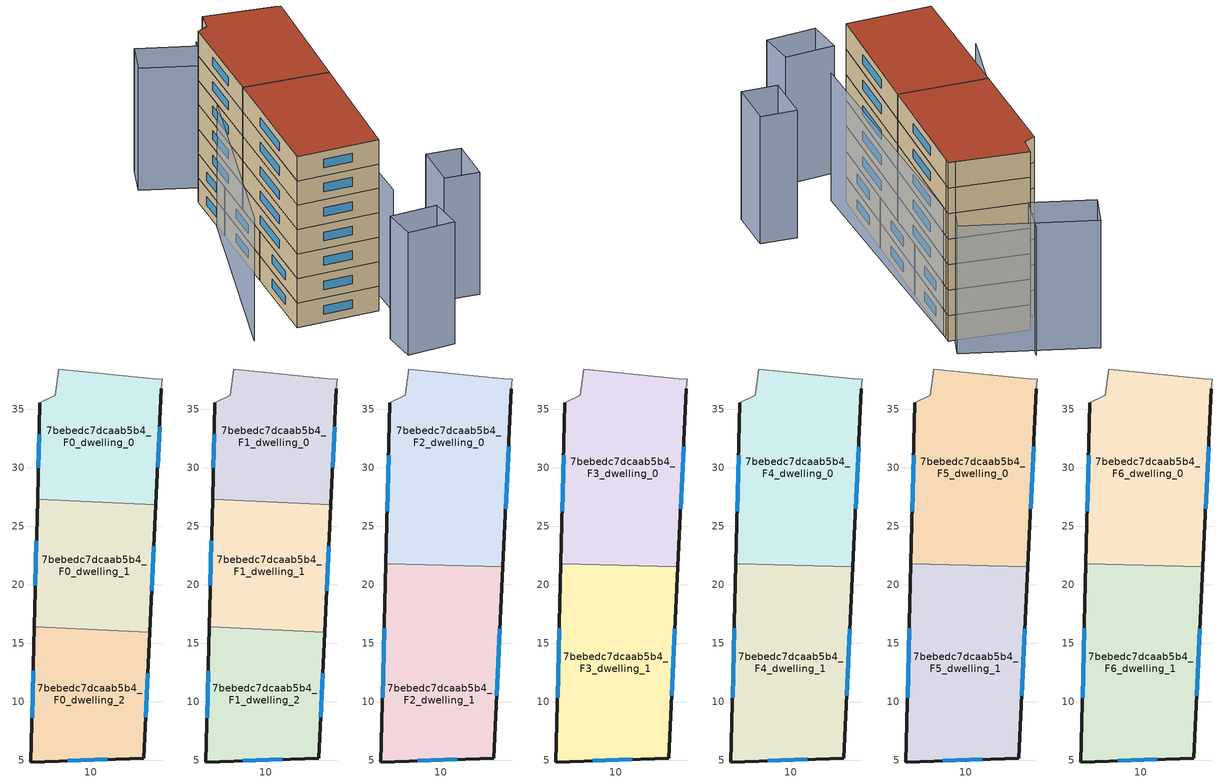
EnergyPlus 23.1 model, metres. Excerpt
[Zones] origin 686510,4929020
7bebedc7dcaab5b4_F0_dwelling_0
 floor ground (EU_floor_Construction): 16.08,37.55 16.02,36.73 15.55,26.82 5.43,27.31 5.64,35.52 6.94,36.16 7.26,38.42 15.34,37.61 z0
 wall outside (EU_wall_Construction): 5.64,35.52 5.43,27.31 / 15.55,26.82 16.02,36.73 z0:3
 wall to 7bebedc7dcaab5b4_F0_dwelling_1 (EU_wall_Construction): 5.43,27.31 15.55,26.82 z0:3
 wall adiabatic (EU_wall_Construction): 16.02,36.73 16.08,37.55 15.34,37.61 7.26,38.42 6.94,36.16 5.64,35.52 z0:3
 window (EU_Window_Construction): 5.57,32.85 5.5,29.98 / 15.7,30.04 15.86,33.5 z0.98:2.02
7bebedc7dcaab5b4_F0_dwelling_1
 floor ground (EU_floor_Construction): 15.55,26.82 15.03,15.94 5.16,16.41 5.43,27.31 z0
 wall outside (EU_wall_Construction): 15.03,15.94 15.55,26.82 / 5.43,27.31 5.16,16.41 z0:3
 wall to 7bebedc7dcaab5b4_F0_dwelling_2 (EU_wall_Construction): 5.16,16.41 15.03,15.94 z0:3
 window (EU_Window_Construction): 15.2,19.48 15.38,23.28 / 5.34,23.76 5.25,19.96 z0.98:2.02
7bebedc7dcaab5b4_F0_dwelling_2
 floor ground (EU_floor_Construction): 15.03,15.94 14.52,5.18 4.87,4.84 5.16,16.41 z0
 wall outside (EU_wall_Construction): 5.16,16.41 4.87,4.84 14.52,5.18 15.03,15.94 z0:3
 window (EU_Window_Construction): 14.68,8.68 14.86,12.44 / 8,4.95 11.38,5.07 / 5.06,12.65 4.96,8.6 z0.98:2.02
7bebedc7dcaab5b4_F1_dwelling_0
 floor to 7bebedc7dcaab5b4_F0_dwelling_0 (EU_floor_Construction): 16.08,37.55 16.02,36.73 15.55,26.82 5.43,27.31 5.64,35.52 6.94,36.16 7.26,38.42 15.34,37.61 z3
 wall outside (EU_wall_Construction): 5.64,35.52 5.43,27.31 / 15.55,26.82 16.02,36.73 z3:6
 wall to 7bebedc7dcaab5b4_F1_dwelling_1 (EU_wall_Construction): 5.43,27.31 15.55,26.82 z3:6
 wall adiabatic (EU_wall_Construction): 16.02,36.73 16.08,37.55 15.34,37.61 7.26,38.42 6.94,36.16 5.64,35.52 z3:6
 window (EU_Window_Construction): 5.57,32.85 5.5,29.98 / 15.7,30.04 15.86,33.5 z3.98:5.02
7bebedc7dcaab5b4_F1_dwelling_1
 floor to 7bebedc7dcaab5b4_F0_dwelling_1 (EU_floor_Construction): 15.55,26.82 15.03,15.94 5.16,16.41 5.43,27.31 z3
 wall outside (EU_wall_Construction): 15.03,15.94 15.55,26.82 / 5.43,27.31 5.16,16.41 z3:6
 wall to 7bebedc7dcaab5b4_F1_dwelling_2 (EU_wall_Construction): 5.16,16.41 15.03,15.94 z3:6
 window (EU_Window_Construction): 15.2,19.48 15.38,23.28 / 5.34,23.76 5.25,19.96 z3.98:5.02
7bebedc7dcaab5b4_F1_dwelling_2
 floor to 7bebedc7dcaab5b4_F0_dwelling_2 (EU_floor_Construction): 15.03,15.94 14.52,5.18 4.87,4.84 5.16,16.41 z3
 wall outside (EU_wall_Construction): 5.16,16.41 4.87,4.84 14.52,5.18 15.03,15.94 z3:6
 window (EU_Window_Construction): 14.68,8.68 14.86,12.44 / 8,4.95 11.38,5.07 / 5.06,12.65 4.96,8.6 z3.98:5.02
7bebedc7dcaab5b4_F2_dwelling_0
 floor to 7bebedc7dcaab5b4_F1_dwelling_0 (EU_floor_Construction): 16.08,37.55 16.02,36.73 15.55,26.82 5.43,27.31 5.64,35.52 6.94,36.16 7.26,38.42 15.34,37.61 z6
 floor to 7bebedc7dcaab5b4_F1_dwelling_1 (EU_floor_Construction): 15.55,26.82 15.29,21.52 5.29,21.78 5.43,27.31 z6
 wall outside (EU_wall_Construction): 5.64,35.52 5.29,21.78 / 15.29,21.52 16.02,36.73 z6:9
 wall to 7bebedc7dcaab5b4_F2_dwelling_1 (EU_wall_Construction): 5.29,21.78 15.29,21.52 z6:9
 wall adiabatic (EU_wall_Construction): 16.02,36.73 16.08,37.55 15.34,37.61 7.26,38.42 6.94,36.16 5.64,35.52 z6:9
 window (EU_Window_Construction): 5.52,31.05 5.4,26.25 / 15.53,26.47 15.78,31.78 z6.98:8.02
7bebedc7dcaab5b4_F2_dwelling_1
 floor to 7bebedc7dcaab5b4_F1_dwelling_1 (EU_floor_Construction): 15.29,21.52 15.03,15.94 5.16,16.41 5.29,21.78 z6
 floor to 7bebedc7dcaab5b4_F1_dwelling_2 (EU_floor_Construction): 15.03,15.94 14.52,5.18 4.87,4.84 5.16,16.41 z6
 wall outside (EU_wall_Construction): 5.29,21.78 4.87,4.84 14.52,5.18 15.29,21.52 z6:9
 window (EU_Window_Construction): 14.77,10.49 15.04,16.21 / 8,4.95 11.38,5.07 / 5.15,16.27 5.01,10.35 z6.98:8.02
7bebedc7dcaab5b4_F3_dwelling_0
 floor to 7bebedc7dcaab5b4_F2_dwelling_0 (EU_floor_Construction): 16.08,37.55 16.02,36.73 15.29,21.52 5.29,21.78 5.64,35.52 6.94,36.16 7.26,38.42 15.34,37.61 z9
 wall outside (EU_wall_Construction): 5.64,35.52 5.29,21.78 / 15.29,21.52 16.02,36.73 z9:12
 wall to 7bebedc7dcaab5b4_F3_dwelling_1 (EU_wall_Construction): 5.29,21.78 15.29,21.52 z9:12
 wall adiabatic (EU_wall_Construction): 16.02,36.73 16.08,37.55 15.34,37.61 7.26,38.42 6.94,36.16 5.64,35.52 z9:12
 window (EU_Window_Construction): 5.52,31.05 5.4,26.25 / 15.53,26.47 15.78,31.78 z9.98:11.02
7bebedc7dcaab5b4_F3_dwelling_1
 floor to 7bebedc7dcaab5b4_F2_dwelling_1 (EU_floor_Construction): 15.29,21.52 14.52,5.18 4.87,4.84 5.29,21.78 z9
 wall outside (EU_wall_Construction): 5.29,21.78 4.87,4.84 14.52,5.18 15.29,21.52 z9:12
 window (EU_Window_Construction): 14.77,10.49 15.04,16.21 / 8,4.95 11.38,5.07 / 5.15,16.27 5.01,10.35 z9.98:11.02
7bebedc7dcaab5b4_F4_dwelling_0
 floor to 7bebedc7dcaab5b4_F3_dwelling_0 (EU_floor_Construction): 16.08,37.55 16.02,36.73 15.29,21.52 5.29,21.78 5.64,35.52 6.94,36.16 7.26,38.42 15.34,37.61 z12
 wall outside (EU_wall_Construction): 5.64,35.52 5.29,21.78 / 15.29,21.52 16.02,36.73 z12:15
 wall to 7bebedc7dcaab5b4_F4_dwelling_1 (EU_wall_Construction): 5.29,21.78 15.29,21.52 z12:15
 wall adiabatic (EU_wall_Construction): 16.02,36.73 16.08,37.55 15.34,37.61 7.26,38.42 6.94,36.16 5.64,35.52 z12:15
 window (EU_Window_Construction): 5.52,31.05 5.4,26.25 / 15.53,26.47 15.78,31.78 z12.98:14.02
7bebedc7dcaab5b4_F4_dwelling_1
 floor to 7bebedc7dcaab5b4_F3_dwelling_1 (EU_floor_Construction): 15.29,21.52 14.52,5.18 4.87,4.84 5.29,21.78 z12
 wall outside (EU_wall_Construction): 5.29,21.78 4.87,4.84 14.52,5.18 15.29,21.52 z12:15
 window (EU_Window_Construction): 14.77,10.49 15.04,16.21 / 8,4.95 11.38,5.07 / 5.15,16.27 5.01,10.35 z12.98:14.02
7bebedc7dcaab5b4_F5_dwelling_0
 floor to 7bebedc7dcaab5b4_F4_dwelling_0 (EU_floor_Construction): 16.08,37.55 16.02,36.73 15.29,21.52 5.29,21.78 5.64,35.52 6.94,36.16 7.26,38.42 15.34,37.61 z15
 wall outside (EU_wall_Construction): 5.64,35.52 5.29,21.78 / 15.29,21.52 16.02,36.73 z15:18
 wall to 7bebedc7dcaab5b4_F5_dwelling_1 (EU_wall_Construction): 5.29,21.78 15.29,21.52 z15:18
 wall adiabatic (EU_wall_Construction): 16.02,36.73 16.08,37.55 15.34,37.61 7.26,38.42 6.94,36.16 5.64,35.52 z15:18
 window (EU_Window_Construction): 5.52,31.05 5.4,26.25 / 15.53,26.47 15.78,31.78 z15.98:17.02
7bebedc7dcaab5b4_F5_dwelling_1
 floor to 7bebedc7dcaab5b4_F4_dwelling_1 (EU_floor_Construction): 15.29,21.52 14.52,5.18 4.87,4.84 5.29,21.78 z15
 wall outside (EU_wall_Construction): 5.29,21.78 4.87,4.84 14.52,5.18 15.29,21.52 z15:18
 window (EU_Window_Construction): 14.77,10.49 15.04,16.21 / 8,4.95 11.38,5.07 / 5.15,16.27 5.01,10.35 z15.98:17.02
7bebedc7dcaab5b4_F6_dwelling_0
 floor to 7bebedc7dcaab5b4_F5_dwelling_0 (EU_floor_Construction): 16.08,37.55 16.02,36.73 15.29,21.52 5.29,21.78 5.64,35.52 6.94,36.16 7.26,38.42 15.34,37.61 z18
 wall outside (EU_wall_Construction): 5.64,35.52 5.29,21.78 / 15.29,21.52 16.02,36.73 z18:21
 wall to 7bebedc7dcaab5b4_F6_dwelling_1 (EU_wall_Construction): 5.29,21.78 15.29,21.52 z18:21
 wall adiabatic (EU_wall_Construction): 16.02,36.73 16.08,37.55 15.34,37.61 7.26,38.42 6.94,36.16 5.64,35.52 z18:21
 window (EU_Window_Construction): 5.52,31.05 5.4,26.25 / 15.53,26.47 15.78,31.78 z18.98:20.02
 roof outside (EU_roof_Construction): 15.29,21.52 16.02,36.73 16.08,37.55 15.34,37.61 7.26,38.42 6.94,36.16 5.64,35.52 5.29,21.78 z21
7bebedc7dcaab5b4_F6_dwelling_1
 floor to 7bebedc7dcaab5b4_F5_dwelling_1 (EU_floor_Construction): 15.29,21.52 14.52,5.18 4.87,4.84 5.29,21.78 z18
 wall outside (EU_wall_Construction): 5.29,21.78 4.87,4.84 14.52,5.18 15.29,21.52 z18:21
 window (EU_Window_Construction): 14.77,10.49 15.04,16.21 / 8,4.95 11.38,5.07 / 5.15,16.27 5.01,10.35 z18.98:20.02
 roof outside (EU_roof_Construction): 14.52,5.18 15.29,21.52 5.29,21.78 4.87,4.84 z21
shading: 15.86,4.31 16.02,37.55 / 8.7,43.76 -0.53,3.82 / 13.7,-5.45 13.31,-1.23 / 13.31,-1.23 18.94,-0.71 / 18.94,-0.71 19.33,-4.93 / 19.33,-4.93 13.7,-5.45 / 26.03,4.6 21.99,4.72 / 21.99,4.72 22.17,10.54 / 22.17,10.54 26.21,10.42 / 26.21,10.42 26.03,4.6 / 1.9,44.78 16.2,40.44 / 16.2,40.44 14.88,36.1 / 14.88,36.1 0.59,40.45 / 0.59,40.45 1.9,44.78 z0:15
[Building]
EU S2 Campaign: North Axis=0; Terrain=City; Solar Distribution=FullExterior
[Site:Location]
Bologna: Latitude=44.5; Longitude=11.25; Time Zone=1; Elevation=37
[SizingPeriod:WeatherFileDays]
AnnualSizingPeriod: Begin Month=1; Begin Day of Month=1; End Month=12; End Day of Month=31; Day of Week for Start Day=Monday; Use Weather File Daylight Saving Period=No; Use Weather File Rain and Snow Indicators=No
[MATERIAL]
EU_InternalMass_Material: Roughness=MediumRough; Thickness=0.1; Conductivity=1; Density=1800; Specific Heat=900; Thermal Absorptance=0.9; Solar Absorptance=0.7; Visible Absorptance=0.7
[MATERIAL:NOMASS] Roughness=MediumRough; Thermal Absorptance=0.9; Solar Absorptance=0.7; Visible Absorptance=0.7
Name | Thermal Resistance
EU_wall_NoMass | 0.905828
EU_roof_NoMass | 0.37593
EU_floor_NoMass | 0.67114
[WINDOWMATERIAL:SIMPLEGLAZINGSYSTEM]
EU_Window_SimpleGlazing: UFactor=4.52486; Solar Heat Gain Coefficient=0.85; Visible Transmittance=0.85
[CONSTRUCTION]
EU_wall_Construction: EU_wall_NoMass
EU_roof_Construction: EU_roof_NoMass
EU_floor_Construction: EU_floor_NoMass
EU_InternalMass_Construction: EU_InternalMass_Material
EU_Window_Construction: EU_Window_SimpleGlazing
[ZONE] Type=1; Multiplier=1; Ceiling Height=autocalculate; Floor Area=autocalculate; Part of Total Floor Area=Yes
Name | Volume
7bebedc7dcaab5b4_F0_dwelling_0; 7bebedc7dcaab5b4_F1_dwelling_0 | 327.009
7bebedc7dcaab5b4_F2_dwelling_0; 7bebedc7dcaab5b4_F3_dwelling_0; 7bebedc7dcaab5b4_F4_dwelling_0; 7bebedc7dcaab5b4_F5_dwelling_0; 7bebedc7dcaab5b4_F6_dwelling_0 | 490.52
7bebedc7dcaab5b4_F0_dwelling_1; 7bebedc7dcaab5b4_F1_dwelling_1 | 327.013
7bebedc7dcaab5b4_F2_dwelling_1; 7bebedc7dcaab5b4_F3_dwelling_1; 7bebedc7dcaab5b4_F4_dwelling_1; 7bebedc7dcaab5b4_F5_dwelling_1; 7bebedc7dcaab5b4_F6_dwelling_1 | 490.516
7bebedc7dcaab5b4_F0_dwelling_2; 7bebedc7dcaab5b4_F1_dwelling_2 | 327.022
[INTERNALMASS] Construction=EU_InternalMass_Construction
Name | Zone or ZoneList | Surface Area
7bebedc7dcaab5b4_F0_dwelling_0_EU_InternalMass | 7bebedc7dcaab5b4_F0_dwelling_0 | 109.003
7bebedc7dcaab5b4_F0_dwelling_1_EU_InternalMass | 7bebedc7dcaab5b4_F0_dwelling_1 | 109.005
7bebedc7dcaab5b4_F0_dwelling_2_EU_InternalMass | 7bebedc7dcaab5b4_F0_dwelling_2 | 109.007
7bebedc7dcaab5b4_F1_dwelling_0_EU_InternalMass | 7bebedc7dcaab5b4_F1_dwelling_0 | 109.003
7bebedc7dcaab5b4_F1_dwelling_1_EU_InternalMass | 7bebedc7dcaab5b4_F1_dwelling_1 | 109.005
7bebedc7dcaab5b4_F1_dwelling_2_EU_InternalMass | 7bebedc7dcaab5b4_F1_dwelling_2 | 109.007
7bebedc7dcaab5b4_F2_dwelling_0_EU_InternalMass | 7bebedc7dcaab5b4_F2_dwelling_0 | 163.507
7bebedc7dcaab5b4_F2_dwelling_1_EU_InternalMass | 7bebedc7dcaab5b4_F2_dwelling_1 | 163.505
7bebedc7dcaab5b4_F3_dwelling_0_EU_InternalMass | 7bebedc7dcaab5b4_F3_dwelling_0 | 163.507
7bebedc7dcaab5b4_F3_dwelling_1_EU_InternalMass | 7bebedc7dcaab5b4_F3_dwelling_1 | 163.505
7bebedc7dcaab5b4_F4_dwelling_0_EU_InternalMass | 7bebedc7dcaab5b4_F4_dwelling_0 | 163.507
7bebedc7dcaab5b4_F4_dwelling_1_EU_InternalMass | 7bebedc7dcaab5b4_F4_dwelling_1 | 163.505
7bebedc7dcaab5b4_F5_dwelling_0_EU_InternalMass | 7bebedc7dcaab5b4_F5_dwelling_0 | 163.507
7bebedc7dcaab5b4_F5_dwelling_1_EU_InternalMass | 7bebedc7dcaab5b4_F5_dwelling_1 | 163.505
7bebedc7dcaab5b4_F6_dwelling_0_EU_InternalMass | 7bebedc7dcaab5b4_F6_dwelling_0 | 163.507
7bebedc7dcaab5b4_F6_dwelling_1_EU_InternalMass | 7bebedc7dcaab5b4_F6_dwelling_1 | 163.505
[OTHEREQUIPMENT] Fuel Type=Electricity; Design Level Calculation Method=Watts/Area; Power per Zone Floor Area=1; Fraction Latent=0; Fraction Radiant=0; Fraction Lost=0; Carbon Dioxide Generation Rate=0; EndUse Subcategory=EU_Step8_InternalGains
Name | Zone or ZoneList or Space or SpaceList | Schedule
EU_Step8_InternalGain_7bebedc7dcaab5b4_F0_dwelling_0_f000 | 7bebedc7dcaab5b4_F0_dwelling_0 | EU_Step8_GainSchedule_7bebedc7dcaab5b4_F0_dwelling_0_f000
EU_Step8_InternalGain_7bebedc7dcaab5b4_F0_dwelling_1_f000 | 7bebedc7dcaab5b4_F0_dwelling_1 | EU_Step8_GainSchedule_7bebedc7dcaab5b4_F0_dwelling_1_f000
EU_Step8_InternalGain_7bebedc7dcaab5b4_F0_dwelling_2_f000 | 7bebedc7dcaab5b4_F0_dwelling_2 | EU_Step8_GainSchedule_7bebedc7dcaab5b4_F0_dwelling_2_f000
EU_Step8_InternalGain_7bebedc7dcaab5b4_F1_dwelling_0_f000 | 7bebedc7dcaab5b4_F1_dwelling_0 | EU_Step8_GainSchedule_7bebedc7dcaab5b4_F1_dwelling_0_f000
EU_Step8_InternalGain_7bebedc7dcaab5b4_F1_dwelling_1_f000 | 7bebedc7dcaab5b4_F1_dwelling_1 | EU_Step8_GainSchedule_7bebedc7dcaab5b4_F1_dwelling_1_f000
EU_Step8_InternalGain_7bebedc7dcaab5b4_F1_dwelling_2_f000 | 7bebedc7dcaab5b4_F1_dwelling_2 | EU_Step8_GainSchedule_7bebedc7dcaab5b4_F1_dwelling_2_f000
EU_Step8_InternalGain_7bebedc7dcaab5b4_F2_dwelling_0_f000 | 7bebedc7dcaab5b4_F2_dwelling_0 | EU_Step8_GainSchedule_7bebedc7dcaab5b4_F2_dwelling_0_f000
EU_Step8_InternalGain_7bebedc7dcaab5b4_F2_dwelling_1_f000 | 7bebedc7dcaab5b4_F2_dwelling_1 | EU_Step8_GainSchedule_7bebedc7dcaab5b4_F2_dwelling_1_f000
EU_Step8_InternalGain_7bebedc7dcaab5b4_F3_dwelling_0_f000 | 7bebedc7dcaab5b4_F3_dwelling_0 | EU_Step8_GainSchedule_7bebedc7dcaab5b4_F3_dwelling_0_f000
EU_Step8_InternalGain_7bebedc7dcaab5b4_F3_dwelling_1_f000 | 7bebedc7dcaab5b4_F3_dwelling_1 | EU_Step8_GainSchedule_7bebedc7dcaab5b4_F3_dwelling_1_f000
EU_Step8_InternalGain_7bebedc7dcaab5b4_F4_dwelling_0_f000 | 7bebedc7dcaab5b4_F4_dwelling_0 | EU_Step8_GainSchedule_7bebedc7dcaab5b4_F4_dwelling_0_f000
EU_Step8_InternalGain_7bebedc7dcaab5b4_F4_dwelling_1_f000 | 7bebedc7dcaab5b4_F4_dwelling_1 | EU_Step8_GainSchedule_7bebedc7dcaab5b4_F4_dwelling_1_f000
EU_Step8_InternalGain_7bebedc7dcaab5b4_F5_dwelling_0_f000 | 7bebedc7dcaab5b4_F5_dwelling_0 | EU_Step8_GainSchedule_7bebedc7dcaab5b4_F5_dwelling_0_f000
EU_Step8_InternalGain_7bebedc7dcaab5b4_F5_dwelling_1_f000 | 7bebedc7dcaab5b4_F5_dwelling_1 | EU_Step8_GainSchedule_7bebedc7dcaab5b4_F5_dwelling_1_f000
EU_Step8_InternalGain_7bebedc7dcaab5b4_F6_dwelling_0_f000 | 7bebedc7dcaab5b4_F6_dwelling_0 | EU_Step8_GainSchedule_7bebedc7dcaab5b4_F6_dwelling_0_f000
EU_Step8_InternalGain_7bebedc7dcaab5b4_F6_dwelling_1_f000 | 7bebedc7dcaab5b4_F6_dwelling_1 | EU_Step8_GainSchedule_7bebedc7dcaab5b4_F6_dwelling_1_f000
[ZONEVENTILATION:DESIGNFLOWRATE] Schedule=EU_AlwaysOn; Design Flow Rate Calculation Method=AirChanges/Hour; Air Changes per Hour=0.73129; Ventilation Type=Natural; Fan Pressure Rise=0; Fan Total Efficiency=1; Constant Term Coefficient=1; Temperature Term Coefficient=0; Velocity Term Coefficient=0; Velocity Squared Term Coefficient=0; Minimum Indoor Temperature=-100; Maximum Indoor Temperature=100; Delta Temperature=-100; Minimum Outdoor Temperature=-100; Maximum Outdoor Temperature=100; Maximum Wind Speed=40
Name | Zone or ZoneList or Space or SpaceList
EU_ConstantAir_7bebedc7dcaab5b4_F0_dwelling_0 | 7bebedc7dcaab5b4_F0_dwelling_0
EU_ConstantAir_7bebedc7dcaab5b4_F0_dwelling_1 | 7bebedc7dcaab5b4_F0_dwelling_1
EU_ConstantAir_7bebedc7dcaab5b4_F0_dwelling_2 | 7bebedc7dcaab5b4_F0_dwelling_2
EU_ConstantAir_7bebedc7dcaab5b4_F1_dwelling_0 | 7bebedc7dcaab5b4_F1_dwelling_0
EU_ConstantAir_7bebedc7dcaab5b4_F1_dwelling_1 | 7bebedc7dcaab5b4_F1_dwelling_1
EU_ConstantAir_7bebedc7dcaab5b4_F1_dwelling_2 | 7bebedc7dcaab5b4_F1_dwelling_2
EU_ConstantAir_7bebedc7dcaab5b4_F2_dwelling_0 | 7bebedc7dcaab5b4_F2_dwelling_0
EU_ConstantAir_7bebedc7dcaab5b4_F2_dwelling_1 | 7bebedc7dcaab5b4_F2_dwelling_1
EU_ConstantAir_7bebedc7dcaab5b4_F3_dwelling_0 | 7bebedc7dcaab5b4_F3_dwelling_0
EU_ConstantAir_7bebedc7dcaab5b4_F3_dwelling_1 | 7bebedc7dcaab5b4_F3_dwelling_1
EU_ConstantAir_7bebedc7dcaab5b4_F4_dwelling_0 | 7bebedc7dcaab5b4_F4_dwelling_0
EU_ConstantAir_7bebedc7dcaab5b4_F4_dwelling_1 | 7bebedc7dcaab5b4_F4_dwelling_1
EU_ConstantAir_7bebedc7dcaab5b4_F5_dwelling_0 | 7bebedc7dcaab5b4_F5_dwelling_0
EU_ConstantAir_7bebedc7dcaab5b4_F5_dwelling_1 | 7bebedc7dcaab5b4_F5_dwelling_1
EU_ConstantAir_7bebedc7dcaab5b4_F6_dwelling_0 | 7bebedc7dcaab5b4_F6_dwelling_0
EU_ConstantAir_7bebedc7dcaab5b4_F6_dwelling_1 | 7bebedc7dcaab5b4_F6_dwelling_1
[HVACTEMPLATE:THERMOSTAT] Constant Heating Setpoint=20; Constant Cooling Setpoint=50
EU_HeatOnly_7bebedc7dcaab5b4_F0_dwelling_0; EU_HeatOnly_7bebedc7dcaab5b4_F0_dwelling_1; EU_HeatOnly_7bebedc7dcaab5b4_F0_dwelling_2; EU_HeatOnly_7bebedc7dcaab5b4_F1_dwelling_0; EU_HeatOnly_7bebedc7dcaab5b4_F1_dwelling_1; EU_HeatOnly_7bebedc7dcaab5b4_F1_dwelling_2; EU_HeatOnly_7bebedc7dcaab5b4_F2_dwelling_0; EU_HeatOnly_7bebedc7dcaab5b4_F2_dwelling_1; EU_HeatOnly_7bebedc7dcaab5b4_F3_dwelling_0; EU_HeatOnly_7bebedc7dcaab5b4_F3_dwelling_1; EU_HeatOnly_7bebedc7dcaab5b4_F4_dwelling_0; EU_HeatOnly_7bebedc7dcaab5b4_F4_dwelling_1; EU_HeatOnly_7bebedc7dcaab5b4_F5_dwelling_0; EU_HeatOnly_7bebedc7dcaab5b4_F5_dwelling_1; EU_HeatOnly_7bebedc7dcaab5b4_F6_dwelling_0; EU_HeatOnly_7bebedc7dcaab5b4_F6_dwelling_1
[HVACTEMPLATE:ZONE:IDEALLOADSAIRSYSTEM] System Availability Schedule=EU_AlwaysOn; Maximum Heating Supply Air Temperature=50; Minimum Cooling Supply Air Temperature=13; Maximum Heating Supply Air Humidity Ratio=0.0156; Minimum Cooling Supply Air Humidity Ratio=0.0077; Heating Limit=NoLimit; Cooling Limit=NoLimit; Heating Availability Schedule=EU_AlwaysOn; Cooling Availability Schedule=EU_CoolingOff; Dehumidification Control Type=ConstantSensibleHeatRatio; Cooling Sensible Heat Ratio=0.7; Dehumidification Setpoint=60; Humidification Control Type=None; Humidification Setpoint=30; Outdoor Air Method=None; Outdoor Air Flow Rate per Person=0.00944; Outdoor Air Flow Rate per Zone Floor Area=0; Outdoor Air Flow Rate per Zone=0; Demand Controlled Ventilation Type=None; Outdoor Air Economizer Type=NoEconomizer; Heat Recovery Type=None; Sensible Heat Recovery Effectiveness=0.7; Latent Heat Recovery Effectiveness=0.65
Name | Template Thermostat
7bebedc7dcaab5b4_F0_dwelling_0 | EU_HeatOnly_7bebedc7dcaab5b4_F0_dwelling_0
7bebedc7dcaab5b4_F0_dwelling_1 | EU_HeatOnly_7bebedc7dcaab5b4_F0_dwelling_1
7bebedc7dcaab5b4_F0_dwelling_2 | EU_HeatOnly_7bebedc7dcaab5b4_F0_dwelling_2
7bebedc7dcaab5b4_F1_dwelling_0 | EU_HeatOnly_7bebedc7dcaab5b4_F1_dwelling_0
7bebedc7dcaab5b4_F1_dwelling_1 | EU_HeatOnly_7bebedc7dcaab5b4_F1_dwelling_1
7bebedc7dcaab5b4_F1_dwelling_2 | EU_HeatOnly_7bebedc7dcaab5b4_F1_dwelling_2
7bebedc7dcaab5b4_F2_dwelling_0 | EU_HeatOnly_7bebedc7dcaab5b4_F2_dwelling_0
7bebedc7dcaab5b4_F2_dwelling_1 | EU_HeatOnly_7bebedc7dcaab5b4_F2_dwelling_1
7bebedc7dcaab5b4_F3_dwelling_0 | EU_HeatOnly_7bebedc7dcaab5b4_F3_dwelling_0
7bebedc7dcaab5b4_F3_dwelling_1 | EU_HeatOnly_7bebedc7dcaab5b4_F3_dwelling_1
7bebedc7dcaab5b4_F4_dwelling_0 | EU_HeatOnly_7bebedc7dcaab5b4_F4_dwelling_0
7bebedc7dcaab5b4_F4_dwelling_1 | EU_HeatOnly_7bebedc7dcaab5b4_F4_dwelling_1
7bebedc7dcaab5b4_F5_dwelling_0 | EU_HeatOnly_7bebedc7dcaab5b4_F5_dwelling_0
7bebedc7dcaab5b4_F5_dwelling_1 | EU_HeatOnly_7bebedc7dcaab5b4_F5_dwelling_1
7bebedc7dcaab5b4_F6_dwelling_0 | EU_HeatOnly_7bebedc7dcaab5b4_F6_dwelling_0
7bebedc7dcaab5b4_F6_dwelling_1 | EU_HeatOnly_7bebedc7dcaab5b4_F6_dwelling_1
[SIZING:ZONE] Zone Cooling Design Supply Air Temperature Input Method=SupplyAirTemperature; Zone Cooling Design Supply Air Temperature=13; Zone Heating Design Supply Air Temperature Input Method=SupplyAirTemperature; Zone Heating Design Supply Air Temperature=50; Zone Cooling Design Supply Air Humidity Ratio=0.008; Zone Heating Design Supply Air Humidity Ratio=0.008; Cooling Design Air Flow Method=DesignDay; Cooling Design Air Flow Rate=0; Cooling Minimum Air Flow per Zone Floor Area=0.000762; Cooling Minimum Air Flow=0; Cooling Minimum Air Flow Fraction=0.2; Heating Design Air Flow Method=DesignDay; Heating Design Air Flow Rate=0; Heating Maximum Air Flow per Zone Floor Area=0.002032; Heating Maximum Air Flow=0.141576; Heating Maximum Air Flow Fraction=0.3; Account for Dedicated Outdoor Air System=No; Dedicated Outdoor Air System Control Strategy=NeutralSupplyAir; Dedicated Outdoor Air Low Setpoint Temperature for Design=autosize; Dedicated Outdoor Air High Setpoint Temperature for Design=autosize; Zone Load Sizing Method=Sensible Load Only No Latent Load; Zone Latent Cooling Design Supply Air Humidity Ratio Input Method=HumidityRatioDifference; Zone Cooling Design Supply Air Humidity Ratio Difference=0.005; Zone Latent Heating Design Supply Air Humidity Ratio Input Method=HumidityRatioDifference; Zone Humidification Design Supply Air Humidity Ratio Difference=0.005
7bebedc7dcaab5b4_F0_dwelling_0; 7bebedc7dcaab5b4_F0_dwelling_1; 7bebedc7dcaab5b4_F0_dwelling_2; 7bebedc7dcaab5b4_F1_dwelling_0; 7bebedc7dcaab5b4_F1_dwelling_1; 7bebedc7dcaab5b4_F1_dwelling_2; 7bebedc7dcaab5b4_F2_dwelling_0; 7bebedc7dcaab5b4_F2_dwelling_1; 7bebedc7dcaab5b4_F3_dwelling_0; 7bebedc7dcaab5b4_F3_dwelling_1; 7bebedc7dcaab5b4_F4_dwelling_0; 7bebedc7dcaab5b4_F4_dwelling_1; 7bebedc7dcaab5b4_F5_dwelling_0; 7bebedc7dcaab5b4_F5_dwelling_1; 7bebedc7dcaab5b4_F6_dwelling_0; 7bebedc7dcaab5b4_F6_dwelling_1
[SCHEDULE:CONSTANT]
Name | Hourly Value
EU_AlwaysOn | 1
EU_CoolingOff | 0
[SCHEDULE:FILE] Column Number=1; Rows to Skip at Top=0; Number of Hours of Data=8760; Column Separator=Comma; Interpolate to Timestep=No; Minutes per Item=60; Adjust Schedule for Daylight Savings=Yes
Name | File
EU_Step8_GainSchedule_7bebedc7dcaab5b4_F0_dwelling_0_f000 | ../../schedules/7bebedc7dcaab5b4/7bebedc7dcaab5b4_F0_dwelling_0_f000_gain.csv
EU_Step8_GainSchedule_7bebedc7dcaab5b4_F0_dwelling_1_f000 | ../../schedules/7bebedc7dcaab5b4/7bebedc7dcaab5b4_F0_dwelling_1_f000_gain.csv
EU_Step8_GainSchedule_7bebedc7dcaab5b4_F0_dwelling_2_f000 | ../../schedules/7bebedc7dcaab5b4/7bebedc7dcaab5b4_F0_dwelling_2_f000_gain.csv
EU_Step8_GainSchedule_7bebedc7dcaab5b4_F1_dwelling_0_f000 | ../../schedules/7bebedc7dcaab5b4/7bebedc7dcaab5b4_F1_dwelling_0_f000_gain.csv
EU_Step8_GainSchedule_7bebedc7dcaab5b4_F1_dwelling_1_f000 | ../../schedules/7bebedc7dcaab5b4/7bebedc7dcaab5b4_F1_dwelling_1_f000_gain.csv
EU_Step8_GainSchedule_7bebedc7dcaab5b4_F1_dwelling_2_f000 | ../../schedules/7bebedc7dcaab5b4/7bebedc7dcaab5b4_F1_dwelling_2_f000_gain.csv
EU_Step8_GainSchedule_7bebedc7dcaab5b4_F2_dwelling_0_f000 | ../../schedules/7bebedc7dcaab5b4/7bebedc7dcaab5b4_F2_dwelling_0_f000_gain.csv
EU_Step8_GainSchedule_7bebedc7dcaab5b4_F2_dwelling_1_f000 | ../../schedules/7bebedc7dcaab5b4/7bebedc7dcaab5b4_F2_dwelling_1_f000_gain.csv
EU_Step8_GainSchedule_7bebedc7dcaab5b4_F3_dwelling_0_f000 | ../../schedules/7bebedc7dcaab5b4/7bebedc7dcaab5b4_F3_dwelling_0_f000_gain.csv
EU_Step8_GainSchedule_7bebedc7dcaab5b4_F3_dwelling_1_f000 | ../../schedules/7bebedc7dcaab5b4/7bebedc7dcaab5b4_F3_dwelling_1_f000_gain.csv
EU_Step8_GainSchedule_7bebedc7dcaab5b4_F4_dwelling_0_f000 | ../../schedules/7bebedc7dcaab5b4/7bebedc7dcaab5b4_F4_dwelling_0_f000_gain.csv
EU_Step8_GainSchedule_7bebedc7dcaab5b4_F4_dwelling_1_f000 | ../../schedules/7bebedc7dcaab5b4/7bebedc7dcaab5b4_F4_dwelling_1_f000_gain.csv
EU_Step8_GainSchedule_7bebedc7dcaab5b4_F5_dwelling_0_f000 | ../../schedules/7bebedc7dcaab5b4/7bebedc7dcaab5b4_F5_dwelling_0_f000_gain.csv
EU_Step8_GainSchedule_7bebedc7dcaab5b4_F5_dwelling_1_f000 | ../../schedules/7bebedc7dcaab5b4/7bebedc7dcaab5b4_F5_dwelling_1_f000_gain.csv
EU_Step8_GainSchedule_7bebedc7dcaab5b4_F6_dwelling_0_f000 | ../../schedules/7bebedc7dcaab5b4/7bebedc7dcaab5b4_F6_dwelling_0_f000_gain.csv
EU_Step8_GainSchedule_7bebedc7dcaab5b4_F6_dwelling_1_f000 | ../../schedules/7bebedc7dcaab5b4/7bebedc7dcaab5b4_F6_dwelling_1_f000_gain.csv
